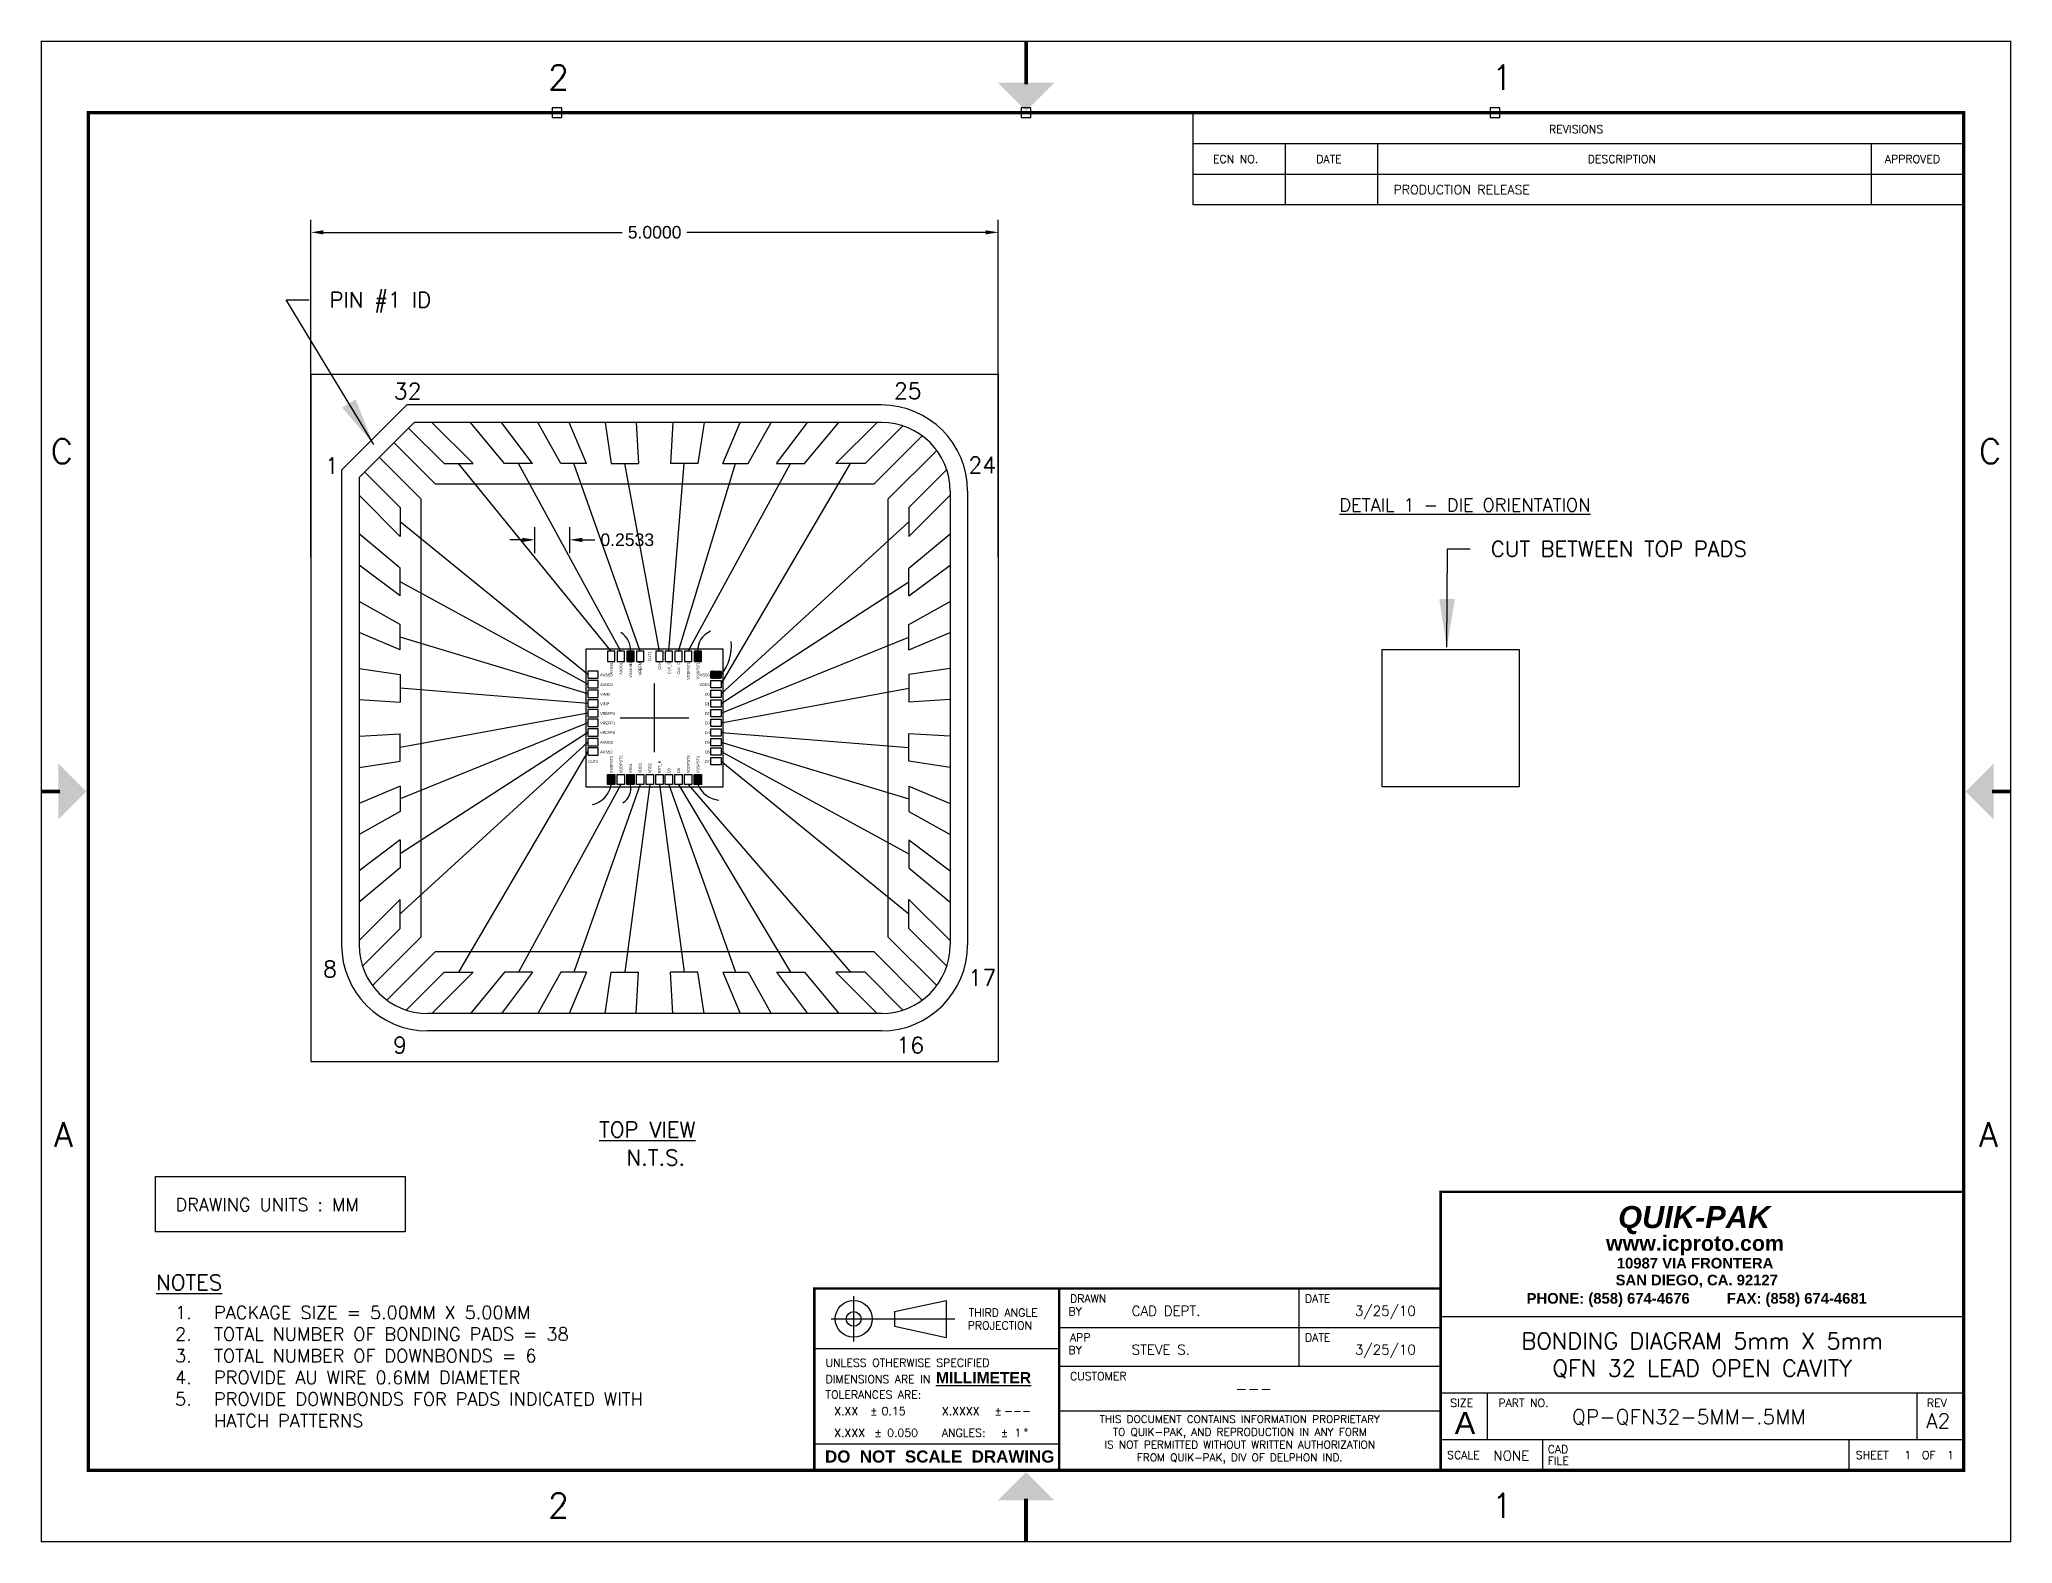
# Model space of a CAD drawing. Header units: millimetres. Extents: x 24.1 to 107.6, y -42.8 to 18.4.
# Drawn here: x 43.69 to 58.04, y -42.75 to -31.81 of the extents above; entities that cross this region are included whole.
import ezdxf
from ezdxf.enums import TextEntityAlignment as Align

# ---------------------------------------------------------------- set-up
doc = ezdxf.new("R2010")
doc.units = ezdxf.units.MM
doc.header["$LTSCALE"] = 25
doc.header["$PDMODE"] = 64
doc.header["$PDSIZE"] = 0.07
for name, color, linetype in [('BOND', 7, 'Continuous'), ('CHIP', 6, 'Continuous'), ('DIM', 142, 'Continuous'), ('FRAME2', 30, 'Continuous'), ('MOLD', 6, 'Continuous'), ('PAD', 7, 'Continuous'), ('TBLOCK', 100, 'Continuous'), ('TXT', 4, 'Continuous')]:
    doc.layers.add(name, color=color, linetype=linetype)
doc.styles.add('Roman', font='romans')
doc.styles.get("Standard").update_dxf_attribs({"font": 'arial.ttf'})
doc.dimstyles.new('Copy of Standard-1-3PL', dxfattribs={"dimtxt": 0.25, "dimasz": 0.35, "dimexe": 0.15, "dimexo": 0.15, "dimgap": 0.15, "dimtad": 0, "dimtih": 1, "dimtoh": 1, "dimdec": 3, "dimzin": 1, "dimdsep": 46, "dimtxsty": 'Roman', "dimcen": 0.35, "dimadec": 0, "dimazin": 0, "dimtfac": 1, "dimtdec": 3, "dimtofl": 0, "dimtmove": 0, "dimatfit": 3, "dimfxl": 1, "dimtolj": 1, "dimtzin": 0, "dimarcsym": 0})
doc.dimstyles.get("Standard").update_dxf_attribs({"dimtxt": 4.572, "dimasz": 4.572, "dimexe": 4.572, "dimexo": 1.5875, "dimgap": 2.286, "dimtad": 0, "dimtih": 1, "dimtoh": 1, "dimdec": 4, "dimzin": 0, "dimdsep": 46, "dimtxsty": 'Standard', "dimcen": 2.286, "dimadec": 0, "dimazin": 0, "dimtfac": 1, "dimtdec": 4, "dimtofl": 0, "dimtmove": 0, "dimatfit": 3, "dimfxl": 25.4, "dimtolj": 1, "dimtzin": 0, "dimarcsym": 0})
picture_1 = doc.add_image_def('image1.png', size_in_pixel=(723, 724))

# ---------------------------------------------------------------- blocks, each defined once
blk = doc.blocks.new('Asizesheet1')
for p, q in [((22.345, 26.53), (22.345, 27.723)), ((24.136, 26.53), (24.136, 27.127)), ((35.501, 26.53), (35.501, 27.127)), ((22.345, 26.53), (37.292, 26.53)), ((22.345, 26.53), (37.292, 26.53)), ((22.345, 26.53), (37.292, 26.53)), ((15.758, 3.883), (15.758, 4.76)), ((15.758, 3.883), (15.758, 4.76)), ((16.548, 4.465), (17.554, 4.68)), ((16.548, 4.465), (17.554, 4.68)), ((17.554, 4.68), (17.554, 3.963)), ((17.554, 4.68), (17.554, 3.963)), ((24.4, 3.405), (24.4, 4.909)), ((15.32, 4.322), (17.721, 4.322)), ((15.32, 4.322), (17.721, 4.322)), ((16.548, 4.465), (16.548, 4.178)), ((16.548, 4.465), (16.548, 4.178)), ((27.145, 4.367), (37.292, 4.367)), ((16.548, 4.178), (17.554, 3.963)), ((16.548, 4.178), (17.554, 3.963)), ((19.744, 4.157), (27.145, 4.157)), ((14.995, 3.746), (19.744, 3.746)), ((19.744, 3.405), (27.145, 3.405)), ((27.145, 2.887), (37.292, 2.887)), ((28.052, 1.979), (28.052, 2.887)), ((36.385, 1.979), (36.385, 2.887)), ((19.744, 2.539), (27.145, 2.539)), ((27.145, 1.979), (37.292, 1.979)), ((29.124, 1.383), (29.124, 1.979)), ((35.071, 1.383), (35.071, 1.979)), ((14.995, 1.896), (19.744, 1.896))]:
    blk.add_line(p, q)
at = {"const_width": 0.047}
for points in [[(27.145, 1.383), (27.145, 6.788), (37.292, 6.788)], [(14.995, 1.383), (14.995, 4.909), (27.145, 4.909)], [(19.744, 1.383), (19.744, 4.909)]]:
    blk.add_lwpolyline(points, dxfattribs=at)
for radius in [0.358, 0.358, 0.143, 0.143]:
    blk.add_circle((15.758, 4.322), radius)
for p in [(10.005, 27.723), (19.101, 27.723), (28.196, 27.723)]:
    blk.add_point(p)
at = {"layer": 'TBLOCK'}
for p, q in [((22.345, 26.53), (22.345, 27.723)), ((22.345, 27.127), (37.292, 27.127)), ((22.345, 27.127), (37.292, 27.127)), ((24.136, 26.53), (24.136, 27.127)), ((25.927, 26.53), (25.927, 27.127)), ((25.927, 26.53), (25.927, 27.127)), ((35.501, 26.53), (35.501, 27.127)), ((22.345, 26.53), (37.292, 26.53)), ((22.345, 25.933), (22.345, 26.53)), ((24.136, 25.933), (24.136, 26.53)), ((25.927, 25.933), (25.927, 26.53)), ((35.501, 25.933), (35.501, 26.53)), ((37.292, 25.933), (22.345, 25.933)), ((24.4, 3.405), (24.4, 4.909)), ((27.145, 4.367), (37.292, 4.367)), ((19.744, 4.157), (27.145, 4.157)), ((14.995, 3.746), (19.744, 3.746)), ((19.744, 3.405), (27.145, 3.405)), ((27.145, 2.887), (37.292, 2.887)), ((28.052, 1.979), (28.052, 2.887)), ((36.385, 1.979), (36.385, 2.887)), ((19.744, 2.539), (27.145, 2.539)), ((27.145, 1.979), (37.292, 1.979)), ((29.124, 1.383), (29.124, 1.979)), ((35.071, 1.383), (35.071, 1.979)), ((14.995, 1.896), (19.744, 1.896))]:
    blk.add_line(p, q, dxfattribs=at)
for points, const_width in [([(38.202, 29.106), (0, 29.106), (0, 0), (38.202, 0)], 0.0284), ([(37.292, 27.723), (0.91, 27.723), (0.91, 1.383), (37.292, 1.383)], 0.0659)]:
    blk.add_lwpolyline(points, close=True, dxfattribs=dict(at, const_width=const_width))
for points, const_width in [([(19.103, 29.106), (19.103, 28.271)], 0.0728), ([(0, 14.553), (0.364, 14.553)], 0.0728), ([(38.202, 14.553), (37.838, 14.553)], 0.0728), ([(27.145, 1.383), (27.145, 6.788), (37.292, 6.788)], 0.047), ([(14.995, 1.383), (14.995, 4.909), (27.145, 4.909)], 0.047), ([(19.744, 1.383), (19.744, 4.909)], 0.047), ([(19.101, 0), (19.101, 0.837)], 0.0728)]:
    blk.add_lwpolyline(points, dxfattribs=dict(at, const_width=const_width))
for points in [[(18.557, 28.302), (19.649, 28.302), (19.103, 27.756)], [(0.329, 14.007), (0.329, 15.099), (0.874, 14.553)], [(37.875, 14.007), (37.875, 15.099), (37.329, 14.553)], [(18.555, 0.8), (19.647, 0.8), (19.101, 1.346)]]:
    blk.add_solid(points, dxfattribs=at)
at = {"style": 'Roman'}
for s, p in [('REVISIONS', (29.247, 27.324)), ('REVISIONS', (29.247, 27.324)), ('ECN NO.', (22.728, 26.745)), ('ECN NO.', (22.728, 26.745)), ('DATE', (24.731, 26.745)), ('DATE', (24.731, 26.745)), ('DESCRIPTION', (29.998, 26.745)), ('DESCRIPTION', (29.998, 26.745)), ('APPROVED', (35.761, 26.745)), ('APPROVED', (35.761, 26.745)), ('DRAWN', (19.954, 4.637)), ('DRAWN', (19.954, 4.637)), ('DATE', (24.512, 4.637)), ('DATE', (24.512, 4.637)), ('PROJECTION', (17.969, 4.118)), ('PROJECTION', (17.969, 4.118)), ('THIRD ANGLE', (17.991, 4.365)), ('THIRD ANGLE', (17.991, 4.365)), ('BY', (19.925, 4.389)), ('APP', (19.954, 3.885)), ('DATE', (24.512, 3.885)), ('DATE', (24.512, 3.885)), ('BY', (19.925, 3.637)), ('BY', (19.925, 3.637)), ('CUSTOMER', (19.954, 3.133)), ('SIZE', (27.33, 2.614)), ('PART NO.', (28.265, 2.614)), ('REV', (36.577, 2.614)), ('SCALE', (27.27, 1.603)), ('CAD', (29.22, 1.715)), ('FILE', (29.22, 1.491)), ('SHEET', (35.197, 1.603)), ('SHEET', (35.197, 1.603)), ('OF', (36.48, 1.603))]:
    blk.add_text(s, height=0.1552, dxfattribs=at).set_placement(p)
at = {"char_height": 0.47753}
for s, insert, attachment_point in [('{\\Fromans.shx;2}', (9.827, 28.406), 4), ('{\\Fromans.shx;A}', (0.613, 7.898), 6), ('{\\Fromans.shx;A}', (37.588, 7.898), 4), ('{\\Fromans.shx;2}', (9.827, 0.7), 4)]:
    blk.add_mtext(s, dxfattribs=dict(at, insert=insert, attachment_point=attachment_point))
at = {"style": 'Roman'}
for s, insert, char_height, attachment_point in [('1', (28.134, 28.406), 0.478, 4), ('C', (0.613, 21.153), 0.478, 6), ('C', (37.588, 21.153), 0.478, 4), ('{\\fArial|b1|i1|c0|p34;QUIK-PAK}', (32.062, 6.237), 0.42689, 5), ('{\\fArial|b1|i0|c0|p34;www.icproto.com}', (32.078, 5.746), 0.29645, 5), ('{\\fArial|b1|i0|c0|p34;10987 VIA FRONTERA}', (32.08, 5.401), 0.20587, 5), ('{\\fArial|b1|i0|c0|p34;SAN DIEGO, CA. 92127}', (32.112, 5.052), 0.20587, 5), ('{\\fArial|b1|i0|c0|p34;PHONE: (858) 674-4676         FAX: (858) 674-4681}', (32.112, 4.689), 0.20587, 5), ('UNLESS OTHERWISE SPECIFIED\\PDIMENSIONS ARE IN {\\fArial|b1|i0|c0|p34;\\H1.393x;\\LMILLIMETER}\\PTOLERANCES ARE:', (15.212, 3.549), 0.1552, 1), ('X.XX', (15.38, 2.611), 0.1552, 1), ('±', (16.075, 2.611), 0.155, 1), ('X.XXXX', (17.469, 2.611), 0.1552, 1), ('±', (18.486, 2.611), 0.155, 1), ('THIS DOCUMENT CONTAINS INFORMATION PROPRIETARY\\PTO QUIK-PAK, AND REPRODUCTION IN ANY FORM\\PIS NOT PERMITTED WITHOUT WRITTEN AUTHORIZATION\\PFROM QUIK-PAK, DIV OF DELPHON IND.', (23.248, 1.982), 0.14869, 5), ('{\\fArial|b0|i0|c0|p34;A}', (27.617, 2.301), 0.42976, 5), ('X.XXX', (15.38, 2.189), 0.1552, 1), ('±', (16.158, 2.189), 0.155, 1), ('ANGLES:', (17.469, 2.189), 0.1552, 1), ('±', (18.61, 2.189), 0.155, 1), ('°', (19.06, 2.189), 0.155, 1), ('{\\fArial|b1|i0|c0|p34;DO  NOT  SCALE  DRAWING}', (17.427, 1.65), 0.235, 5), ('1', (28.134, 0.7), 0.478, 4)]:
    blk.add_mtext(s, dxfattribs=dict(at, insert=insert, char_height=char_height, attachment_point=attachment_point))
for tag, height, p in [('ECN_NO', 0.179, (23.216, 26.229)), ('APP_DATE', 0.179, (25.022, 26.229)), ('APP_BY', 0.179, (36.349, 26.229)), ('DRAWN_DATE', 0.191, (26.072, 4.477)), ('TITLE_1', 0.32, (32.218, 3.895)), ('APP_DATE', 0.191, (26.072, 3.725)), ('TITLE_1_LINE_ONLY', 0.329, (32.218, 3.63)), ('TITLE_2', 0.32, (32.218, 3.365)), ('CUSTOMER', 0.215, (23.516, 2.968)), ('REV', 0.287, (36.796, 2.342)), ('TOL_ANGLE', 0.155, (18.945, 2.112)), ('SHEET_NO', 0.155, (36.204, 1.679)), ('SHEET_TOTAL', 0.155, (37.035, 1.679))]:
    blk.add_attdef(tag, text='', height=height, dxfattribs=at).set_placement(p, align=Align.MIDDLE_CENTER)
for tag, height, p in [('ECN_DES', 0.179, (26.228, 26.229)), ('DRAWN_BY', 0.191, (21.151, 4.477)), ('APP_BY', 0.191, (21.151, 3.725)), ('PART_NO', 0.287, (29.691, 2.422)), ('SCALE', 0.191, (28.168, 1.669)), ('CAD_FILE', 0.191, (29.94, 1.679))]:
    blk.add_attdef(tag, text='', height=height, dxfattribs=at).set_placement(p, align=Align.MIDDLE_LEFT)
for tag, p in [('TOL_2PL', (16.3, 2.611)), ('TOL_4PL', (18.677, 2.611)), ('TOL_3PL', (16.408, 2.189))]:
    blk.add_attdef(tag, text='', height=0.155, dxfattribs=at).set_placement(p, align=Align.TOP_LEFT)
blk = doc.blocks.new('*D13')
at = {"layer": 'BOND', "color": 0, "lineweight": -2, "transparency": 16777216}
for p, q in [((45.665, -35.573), (45.665, -33.121)), ((50.665, -35.573), (50.665, -33.121)), ((45.756, -33.213), (47.929, -33.213)), ((50.573, -33.213), (48.4, -33.213))]:
    blk.add_line(p, q, dxfattribs=at)
at = {"layer": 'BOND', "color": 0, "transparency": 16777216}
for points in [[(45.756, -33.198), (45.756, -33.228), (45.665, -33.213)], [(50.573, -33.198), (50.573, -33.228), (50.665, -33.213)]]:
    blk.add_solid(points, dxfattribs=at)
at = {"layer": 'Defpoints', "color": 0, "transparency": 16777216}
for p in [(50.665, -33.213), (45.665, -35.604), (50.665, -35.604)]:
    blk.add_point(p, dxfattribs=at)
at = {"layer": 'BOND', "color": 0, "transparency": 16777216, "insert": (48.165, -33.213), "char_height": 0.0914, "attachment_point": 5}
blk.add_mtext('\\A1;5.0000', dxfattribs=at)
blk = doc.blocks.new('*D16')
at = {"layer": 'BOND', "color": 0, "lineweight": -2, "transparency": 16777216}
for p, q in [((47.203, -35.45), (47.111, -35.45)), ((47.294, -35.547), (47.294, -35.359)), ((47.547, -35.547), (47.547, -35.359)), ((47.639, -35.45), (47.73, -35.45))]:
    blk.add_line(p, q, dxfattribs=at)
at = {"layer": 'BOND', "color": 0, "transparency": 16777216}
for points in [[(47.203, -35.435), (47.203, -35.466), (47.294, -35.45)], [(47.639, -35.435), (47.639, -35.466), (47.547, -35.45)]]:
    blk.add_solid(points, dxfattribs=at)
at = {"layer": 'Defpoints', "color": 0, "transparency": 16777216}
for p in [(47.547, -35.45), (47.294, -35.578), (47.547, -35.578)]:
    blk.add_point(p, dxfattribs=at)
at = {"layer": 'BOND', "color": 0, "transparency": 16777216, "insert": (47.966, -35.45), "char_height": 0.0914, "attachment_point": 5}
blk.add_mtext('\\A1;0.2533', dxfattribs=at)

msp = doc.modelspace()

# ---------------------------------------------------------------- hatches: boundary and pattern name
at = {"layer": 'BOND'}
h = msp.add_hatch(dxfattribs=at)
h.set_pattern_fill('HONEY', color=256, scale=0.001)
h.set_pattern_definition([(0, (32.3684078, -38.656917), (0.0047625, 0.00274963064), [0.003175, -0.00635]), (120, (32.3684078, -38.656917), (-0.0047625, 0.00274963066), [0.003175, -0.00635]), (60, (32.3684078, -38.656917), (1e-11, 0.0054992613), [-0.00635, 0.003175])])
h.paths.add_polyline_path([(48.01601, -36.26101), (47.96281, -36.26101), (47.96281, -36.3354), (48.01601, -36.3354)])
h = msp.add_hatch(dxfattribs=at)
h.set_pattern_fill('HONEY', color=256, scale=0.001)
h.set_pattern_definition([(0, (32.8584078, -38.656917), (0.0047625, 0.00274963064), [0.003175, -0.00635]), (120, (32.8584078, -38.656917), (-0.0047625, 0.00274963066), [0.003175, -0.00635]), (60, (32.8584078, -38.656917), (1e-11, 0.0054992613), [-0.00635, 0.003175])])
h.paths.add_polyline_path([(48.50601, -36.26101), (48.45281, -36.26101), (48.45281, -36.3354), (48.50601, -36.3354)])
h = msp.add_hatch(dxfattribs=at)
h.set_pattern_fill('HONEY', color=256, scale=0.001)
h.set_pattern_definition([(0, (33.1234338, -38.656917), (0.0047625, 0.00274963064), [0.003175, -0.00635]), (120, (33.1234338, -38.656917), (-0.0047625, 0.00274963066), [0.003175, -0.00635]), (60, (33.1234338, -38.656917), (1e-11, 0.0054992613), [-0.00635, 0.003175])])
h.paths.add_polyline_path([(48.64931, -36.40431), (48.57492, -36.40431), (48.57492, -36.45751), (48.64931, -36.45751)])
h = msp.add_hatch(dxfattribs=at)
h.set_pattern_fill('HONEY', color=256, scale=0.001)
h.set_pattern_definition([(0, (32.2284078, -39.551943), (0.0047625, 0.00274963064), [0.003175, -0.00635]), (120, (32.2284078, -39.551943), (-0.0047625, 0.00274963066), [0.003175, -0.00635]), (60, (32.2284078, -39.551943), (1e-11, 0.0054992613), [-0.00635, 0.003175])])
h.paths.add_polyline_path([(47.87601, -37.15604), (47.82281, -37.15604), (47.82281, -37.23043), (47.87601, -37.23043)])
h = msp.add_hatch(dxfattribs=at)
h.set_pattern_fill('HONEY', color=256, scale=0.001)
h.set_pattern_definition([(0, (32.3684078, -39.551943), (0.0047625, 0.00274963064), [0.003175, -0.00635]), (120, (32.3684078, -39.551943), (-0.0047625, 0.00274963066), [0.003175, -0.00635]), (60, (32.3684078, -39.551943), (1e-11, 0.0054992613), [-0.00635, 0.003175])])
h.paths.add_polyline_path([(48.01601, -37.15604), (47.96281, -37.15604), (47.96281, -37.23043), (48.01601, -37.23043)])
h = msp.add_hatch(dxfattribs=at)
h.set_pattern_fill('HONEY', color=256, scale=0.001)
h.set_pattern_definition([(0, (32.8584078, -39.551943), (0.0047625, 0.00274963064), [0.003175, -0.00635]), (120, (32.8584078, -39.551943), (-0.0047625, 0.00274963066), [0.003175, -0.00635]), (60, (32.8584078, -39.551943), (1e-11, 0.0054992613), [-0.00635, 0.003175])])
h.paths.add_polyline_path([(48.50601, -37.15604), (48.45281, -37.15604), (48.45281, -37.23043), (48.50601, -37.23043)])

# ---------------------------------------------------------------- linework, layer by layer
for p, q in [((47.84941, -36.26101), (46.73887, -34.89572)), ((47.91941, -36.26101), (47.17553, -34.89572)), ((48.05941, -36.26101), (47.57647, -34.89572)), ((48.19941, -36.26101), (47.94914, -34.89572)), ((48.26941, -36.26101), (48.38007, -34.89572)), ((48.33941, -36.26101), (48.75273, -34.89572)), ((48.40941, -36.26101), (49.15368, -34.89572)), ((48.64931, -36.50091), (49.59034, -34.89572)), ((47.67989, -36.43091), (46.3146, -35.31998)), ((48.64931, -36.57091), (50.0146, -35.31998)), ((47.67989, -36.50091), (46.3146, -35.75664)), ((48.64931, -36.64091), (50.0146, -35.75664)), ((47.67989, -36.57091), (46.3146, -36.15759)), ((48.64931, -36.71091), (50.0146, -36.15759)), ((47.67989, -36.64091), (46.3146, -36.53025)), ((48.64931, -36.78091), (50.0146, -36.53025)), ((47.67989, -36.71091), (46.3146, -36.96118)), ((47.67989, -36.78091), (46.3146, -37.33385)), ((47.67989, -36.85091), (46.3146, -37.73479)), ((48.64931, -36.85091), (50.0146, -36.96118)), ((47.67989, -36.92091), (46.3146, -38.17145)), ((47.67989, -36.99091), (46.73887, -38.59572)), ((48.64931, -36.92091), (50.0146, -37.33385)), ((48.64931, -36.99091), (50.0146, -37.73479)), ((48.64931, -37.06091), (50.0146, -38.17145)), ((47.91941, -37.23043), (47.17553, -38.59572)), ((48.05941, -37.23043), (47.57647, -38.59572)), ((48.12941, -37.23043), (47.94914, -38.59572)), ((48.19941, -37.23043), (48.38007, -38.59572)), ((48.26941, -37.23043), (48.75273, -38.59572)), ((48.33941, -37.23043), (49.15368, -38.59572)), ((48.40941, -37.23043), (49.59034, -38.59572))]:
    msp.add_line(p, q, dxfattribs=at)
for centre, radius, start, end in [((47.8406, -36.25132), 0.14912, 356.273055, 58.597657), ((48.62269, -36.24991), 0.14371, 110.576705, 184.431039), ((48.40951, -36.22889), 0.31355, 319.887636, 7.119749), ((47.67115, -37.19987), 0.18086, 283.415338, 350.271402), ((47.86215, -37.25642), 0.12989, 303.969184, 11.54248), ((48.64985, -37.15919), 0.18473, 202.683891, 264.485975)]:
    msp.add_arc(centre, radius, start, end, dxfattribs=at)
at = {"layer": 'CHIP'}
msp.add_lwpolyline([(47.6646, -37.24572), (48.6646, -37.24572), (48.6646, -36.24572), (47.6646, -36.24572)], close=True, dxfattribs=at)
at = {"layer": 'DIM'}
for p, q in [((48.1646, -36.99572), (48.1646, -36.49572)), ((48.1646, -36.99572), (48.1646, -36.49572)), ((48.1646, -36.99572), (48.1646, -36.49572)), ((48.1646, -36.99572), (48.1646, -36.49572)), ((48.1646, -36.99572), (48.1646, -36.49572)), ((48.1646, -36.99572), (48.1646, -36.49572)), ((48.1646, -36.99572), (48.1646, -36.49572)), ((48.1646, -36.99572), (48.1646, -36.49572)), ((48.1646, -36.99572), (48.1646, -36.49572)), ((48.1646, -36.99572), (48.1646, -36.49572)), ((48.1646, -36.87072), (48.1646, -36.62072)), ((48.1646, -36.87072), (48.1646, -36.62072)), ((48.1646, -36.87072), (48.1646, -36.62072)), ((48.1646, -36.87072), (48.1646, -36.62072)), ((48.1646, -36.87072), (48.1646, -36.62072)), ((48.1646, -36.87072), (48.1646, -36.62072)), ((48.1646, -36.87072), (48.1646, -36.62072)), ((48.1646, -36.87072), (48.1646, -36.62072)), ((48.1646, -36.87072), (48.1646, -36.62072)), ((48.1646, -36.87072), (48.1646, -36.62072)), ((48.1646, -36.87072), (48.1646, -36.62072)), ((48.1646, -36.87072), (48.1646, -36.62072)), ((48.1646, -36.87072), (48.1646, -36.62072)), ((48.1646, -36.87072), (48.1646, -36.62072)), ((47.9146, -36.74572), (48.4146, -36.74572)), ((47.9146, -36.74572), (48.4146, -36.74572)), ((47.9146, -36.74572), (48.4146, -36.74572)), ((47.9146, -36.74572), (48.4146, -36.74572)), ((47.9146, -36.74572), (48.4146, -36.74572)), ((47.9146, -36.74572), (48.4146, -36.74572)), ((47.9146, -36.74572), (48.4146, -36.74572)), ((47.9146, -36.74572), (48.4146, -36.74572)), ((47.9146, -36.74572), (48.4146, -36.74572)), ((47.9146, -36.74572), (48.4146, -36.74572))]:
    msp.add_line(p, q, dxfattribs=at)
msp.add_lwpolyline([(44.53501, -40.08072), (46.35087, -40.08072), (46.35087, -40.48356), (44.53501, -40.48356)], close=True, dxfattribs=at)
at = {"layer": 'FRAME2'}
for p, q in [((46.6328, -34.89572), (46.3737, -34.63662)), ((46.84493, -34.89572), (46.54493, -34.59572)), ((47.07393, -34.89572), (46.82454, -34.59572)), ((47.27712, -34.89572), (47.0521, -34.59572)), ((47.48381, -34.89572), (47.31635, -34.59572)), ((47.66914, -34.89572), (47.54229, -34.59572)), ((47.80414, -34.59572), (47.84949, -34.89572)), ((48.03135, -34.59572), (48.04879, -34.89572)), ((48.29786, -34.59572), (48.28042, -34.89572)), ((48.52507, -34.59572), (48.47972, -34.89572)), ((48.66007, -34.89572), (48.78692, -34.59572)), ((48.84539, -34.89572), (49.01286, -34.59572)), ((49.05208, -34.89572), (49.2771, -34.59572)), ((49.25527, -34.89572), (49.50466, -34.59572)), ((49.48427, -34.89572), (49.78427, -34.59572)), ((49.69641, -34.89572), (49.97124, -34.62089)), ((49.75854, -35.04572), (50.11112, -34.69313)), ((46.4646, -35.15178), (46.16157, -34.84875)), ((46.57067, -35.04572), (46.26764, -34.74269)), ((49.8646, -35.15178), (50.21719, -34.7992)), ((46.3146, -35.21392), (46.0555, -34.95482)), ((46.6328, -34.89572), (46.84493, -34.89572)), ((47.27712, -34.89572), (47.07393, -34.89572)), ((47.66914, -34.89572), (47.48381, -34.89572)), ((47.84949, -34.89572), (48.04879, -34.89572)), ((48.47972, -34.89572), (48.28042, -34.89572)), ((48.66007, -34.89572), (48.84539, -34.89572)), ((49.05208, -34.89572), (49.25527, -34.89572)), ((49.69641, -34.89572), (49.48427, -34.89572)), ((50.0146, -35.21392), (50.28944, -34.93908)), ((46.3146, -35.42605), (46.0146, -35.12605)), ((46.4646, -35.15178), (46.4646, -38.33965)), ((49.75854, -35.04572), (46.57067, -35.04572)), ((49.8646, -38.33965), (49.8646, -35.15178)), ((50.0146, -35.42605), (50.3146, -35.12605)), ((46.3146, -35.21392), (46.3146, -35.42605)), ((50.0146, -35.21392), (50.0146, -35.42605)), ((46.3146, -35.65505), (46.0146, -35.40566)), ((50.0146, -35.65505), (50.3146, -35.40566)), ((46.3146, -35.85824), (46.0146, -35.63322)), ((46.3146, -35.85824), (46.3146, -35.65505)), ((50.0146, -35.85824), (50.3146, -35.63322)), ((50.0146, -35.85824), (50.0146, -35.65505)), ((46.3146, -36.06493), (46.0146, -35.89746)), ((50.0146, -36.06493), (50.3146, -35.89746)), ((46.3146, -36.25025), (46.0146, -36.1234)), ((46.3146, -36.25025), (46.3146, -36.06493)), ((50.0146, -36.25025), (50.0146, -36.06493)), ((50.0146, -36.25025), (50.3146, -36.1234)), ((46.0146, -36.38525), (46.3146, -36.4306)), ((46.3146, -36.4306), (46.3146, -36.6299)), ((50.3146, -36.38525), (50.0146, -36.4306)), ((50.0146, -36.4306), (50.0146, -36.6299)), ((46.0146, -36.61246), (46.3146, -36.6299)), ((50.3146, -36.61246), (50.0146, -36.6299)), ((46.0146, -36.87897), (46.3146, -36.86153)), ((46.3146, -37.06083), (46.3146, -36.86153)), ((50.0146, -37.06083), (50.0146, -36.86153)), ((50.3146, -36.87897), (50.0146, -36.86153)), ((46.0146, -37.10618), (46.3146, -37.06083)), ((50.3146, -37.10618), (50.0146, -37.06083)), ((46.3146, -37.24118), (46.0146, -37.36803)), ((46.3146, -37.24118), (46.3146, -37.42651)), ((50.0146, -37.24118), (50.3146, -37.36803)), ((50.0146, -37.24118), (50.0146, -37.42651)), ((46.3146, -37.42651), (46.0146, -37.59397)), ((50.0146, -37.42651), (50.3146, -37.59397)), ((46.3146, -37.6332), (46.0146, -37.85822)), ((46.3146, -37.6332), (46.3146, -37.83639)), ((50.0146, -37.6332), (50.3146, -37.85822)), ((50.0146, -37.6332), (50.0146, -37.83639)), ((46.3146, -37.83639), (46.0146, -38.08578)), ((50.0146, -37.83639), (50.3146, -38.08578)), ((46.3146, -38.06539), (46.0146, -38.36539)), ((46.3146, -38.27752), (46.3146, -38.06539)), ((50.0146, -38.27752), (50.0146, -38.06539)), ((50.0146, -38.06539), (50.3146, -38.36539)), ((46.3146, -38.27752), (46.03977, -38.55235)), ((50.0146, -38.27752), (50.28944, -38.55235)), ((46.4646, -38.33965), (46.11202, -38.69224)), ((46.57067, -38.44572), (46.21808, -38.7983)), ((46.57067, -38.44572), (49.75854, -38.44572)), ((49.75854, -38.44572), (50.11112, -38.7983)), ((49.8646, -38.33965), (50.21719, -38.69224)), ((46.6328, -38.59572), (46.35797, -38.87055)), ((46.84493, -38.59572), (46.54493, -38.89572)), ((46.6328, -38.59572), (46.84493, -38.59572)), ((47.07393, -38.59572), (46.82454, -38.89572)), ((47.27712, -38.59572), (47.0521, -38.89572)), ((47.27712, -38.59572), (47.07393, -38.59572)), ((47.48381, -38.59572), (47.31635, -38.89572)), ((47.66914, -38.59572), (47.48381, -38.59572)), ((47.66914, -38.59572), (47.54229, -38.89572)), ((47.80414, -38.89572), (47.84949, -38.59572)), ((47.84949, -38.59572), (48.04879, -38.59572)), ((48.03135, -38.89572), (48.04879, -38.59572)), ((48.47972, -38.59572), (48.28042, -38.59572)), ((48.29786, -38.89572), (48.28042, -38.59572)), ((48.52507, -38.89572), (48.47972, -38.59572)), ((48.66007, -38.59572), (48.78692, -38.89572)), ((48.66007, -38.59572), (48.84539, -38.59572)), ((48.84539, -38.59572), (49.01286, -38.89572)), ((49.05208, -38.59572), (49.2771, -38.89572)), ((49.05208, -38.59572), (49.25527, -38.59572)), ((49.25527, -38.59572), (49.50466, -38.89572)), ((49.69641, -38.59572), (49.48427, -38.59572)), ((49.48427, -38.59572), (49.78427, -38.89572)), ((49.69641, -38.59572), (49.97124, -38.87055))]:
    msp.add_line(p, q, dxfattribs=at)
at = {"layer": 'MOLD'}
for p, q in [((45.6646, -34.24572), (45.6646, -39.24572)), ((45.6646, -34.24572), (50.6646, -34.24572)), ((50.6646, -34.24572), (50.6646, -39.24572)), ((45.8877, -34.94315), (46.36204, -34.46882)), ((49.8146, -34.46882), (46.36204, -34.46882)), ((46.0146, -34.99572), (46.4146, -34.59572)), ((49.8146, -34.59572), (46.4146, -34.59572)), ((45.8877, -34.94315), (45.8877, -38.39572)), ((46.0146, -34.99572), (46.0146, -38.39572)), ((50.3146, -35.09572), (50.3146, -38.39572)), ((50.4415, -35.09572), (50.4415, -38.39572)), ((49.8146, -38.89572), (46.5146, -38.89572)), ((49.8146, -39.02262), (46.5146, -39.02262)), ((45.6646, -39.24572), (50.6646, -39.24572))]:
    msp.add_line(p, q, dxfattribs=at)
for centre, radius, start, end in [((49.8146, -35.09572), 0.6269, 0, 90), ((49.8146, -35.09572), 0.5, 0, 90), ((46.5146, -38.39572), 0.6269, 180, 270), ((46.5146, -38.39572), 0.5, 180, 270), ((49.8146, -38.39572), 0.5, 270, 0), ((49.8146, -38.39572), 0.6269, 270, 0)]:
    msp.add_arc(centre, radius, start, end, dxfattribs=at)
at = {"layer": 'PAD'}
for points in [[(47.82281, -36.3354), (47.87601, -36.3354), (47.87601, -36.26101), (47.82281, -36.26101)], [(47.89281, -36.3354), (47.94601, -36.3354), (47.94601, -36.26101), (47.89281, -36.26101)], [(47.96281, -36.3354), (48.01601, -36.3354), (48.01601, -36.26101), (47.96281, -36.26101)], [(48.03281, -36.3354), (48.08601, -36.3354), (48.08601, -36.26101), (48.03281, -36.26101)], [(48.17281, -36.3354), (48.22601, -36.3354), (48.22601, -36.26101), (48.17281, -36.26101)], [(48.24281, -36.3354), (48.29601, -36.3354), (48.29601, -36.26101), (48.24281, -36.26101)], [(48.31281, -36.3354), (48.36601, -36.3354), (48.36601, -36.26101), (48.31281, -36.26101)], [(48.38281, -36.3354), (48.43601, -36.3354), (48.43601, -36.26101), (48.38281, -36.26101)], [(48.45281, -36.3354), (48.50601, -36.3354), (48.50601, -36.26101), (48.45281, -36.26101)], [(47.75429, -36.45751), (47.75429, -36.40431), (47.67989, -36.40431), (47.67989, -36.45751)], [(48.57492, -36.45751), (48.57492, -36.40431), (48.64931, -36.40431), (48.64931, -36.45751)], [(47.75429, -36.52751), (47.75429, -36.47431), (47.67989, -36.47431), (47.67989, -36.52751)], [(47.75429, -36.59751), (47.75429, -36.54431), (47.67989, -36.54431), (47.67989, -36.59751)], [(48.57492, -36.52751), (48.57492, -36.47431), (48.64931, -36.47431), (48.64931, -36.52751)], [(48.57492, -36.59751), (48.57492, -36.54431), (48.64931, -36.54431), (48.64931, -36.59751)], [(47.75429, -36.66751), (47.75429, -36.61431), (47.67989, -36.61431), (47.67989, -36.66751)], [(47.75429, -36.73751), (47.75429, -36.68431), (47.67989, -36.68431), (47.67989, -36.73751)], [(48.57492, -36.66751), (48.57492, -36.61431), (48.64931, -36.61431), (48.64931, -36.66751)], [(48.57492, -36.73751), (48.57492, -36.68431), (48.64931, -36.68431), (48.64931, -36.73751)], [(47.75429, -36.80751), (47.75429, -36.75431), (47.67989, -36.75431), (47.67989, -36.80751)], [(47.75429, -36.87751), (47.75429, -36.82431), (47.67989, -36.82431), (47.67989, -36.87751)], [(48.57492, -36.80751), (48.57492, -36.75431), (48.64931, -36.75431), (48.64931, -36.80751)], [(48.57492, -36.87751), (48.57492, -36.82431), (48.64931, -36.82431), (48.64931, -36.87751)], [(47.75429, -36.94751), (47.75429, -36.89431), (47.67989, -36.89431), (47.67989, -36.94751)], [(47.75429, -37.01751), (47.75429, -36.96431), (47.67989, -36.96431), (47.67989, -37.01751)], [(48.57492, -36.94751), (48.57492, -36.89431), (48.64931, -36.89431), (48.64931, -36.94751)], [(48.57492, -37.01751), (48.57492, -36.96431), (48.64931, -36.96431), (48.64931, -37.01751)], [(47.82281, -37.15604), (47.87601, -37.15604), (47.87601, -37.23043), (47.82281, -37.23043)], [(47.89281, -37.15604), (47.94601, -37.15604), (47.94601, -37.23043), (47.89281, -37.23043)], [(47.96281, -37.15604), (48.01601, -37.15604), (48.01601, -37.23043), (47.96281, -37.23043)], [(48.03281, -37.15604), (48.08601, -37.15604), (48.08601, -37.23043), (48.03281, -37.23043)], [(48.10281, -37.15604), (48.15601, -37.15604), (48.15601, -37.23043), (48.10281, -37.23043)], [(48.17281, -37.15604), (48.22601, -37.15604), (48.22601, -37.23043), (48.17281, -37.23043)], [(48.24281, -37.15604), (48.29601, -37.15604), (48.29601, -37.23043), (48.24281, -37.23043)], [(48.31281, -37.15604), (48.36601, -37.15604), (48.36601, -37.23043), (48.31281, -37.23043)], [(48.38281, -37.15604), (48.43601, -37.15604), (48.43601, -37.23043), (48.38281, -37.23043)], [(48.45281, -37.15604), (48.50601, -37.15604), (48.50601, -37.23043), (48.45281, -37.23043)], [(48.57492, -37.08751), (48.57492, -37.03431), (48.64931, -37.03431), (48.64931, -37.08751)]]:
    msp.add_lwpolyline(points, close=True, dxfattribs=at)

# ---------------------------------------------------------------- block references
ref = msp.add_blockref('Asizesheet1', (43.70365, -42.73824), dxfattribs=dict(xscale=0.375, yscale=0.375, zscale=0.375))
ref.add_attrib('TITLE_1', 'BONDING DIAGRAM 5mm X 5mm', dxfattribs={"height": 0.1198524, "style": 'Roman'}).set_placement((55.78553, -41.27772), align=Align.MIDDLE_CENTER)
ref.add_attrib('TITLE_2', 'QFN 32 LEAD OPEN CAVITY', dxfattribs={"height": 0.1198524, "style": 'Roman'}).set_placement((55.78553, -41.47645), align=Align.MIDDLE_CENTER)
ref.add_attrib('PART_NO', 'QP-QFN32-5MM-.5MM', dxfattribs={"height": 0.1074442, "style": 'Roman'}).set_placement((54.83795, -41.83004), align=Align.MIDDLE_LEFT)
ref.add_attrib('REV', 'A2', dxfattribs={"height": 0.107444, "style": 'Roman'}).set_placement((57.50216, -41.85985), align=Align.MIDDLE_CENTER)
ref.add_attrib('SCALE', 'NONE', dxfattribs={"height": 0.071629, "style": 'Roman'}).set_placement((54.26649, -42.11246), align=Align.MIDDLE_LEFT)
ref.add_attrib('SHEET_NO', '1', dxfattribs={"height": 0.0582, "style": 'Roman'}).set_placement((57.28016, -42.10848), align=Align.MIDDLE_CENTER)
ref.add_attrib('SHEET_TOTAL', '1', dxfattribs={"height": 0.0582, "style": 'Roman'}).set_placement((57.59183, -42.10848), align=Align.MIDDLE_CENTER)
ref.add_attrib('DRAWN_BY', 'CAD DEPT.', dxfattribs={"height": 0.071629, "style": 'Roman'}).set_placement((51.63524, -41.0593), align=Align.MIDDLE_LEFT)
ref.add_attrib('DRAWN_DATE', '3/25/10', dxfattribs={"height": 0.071629, "style": 'Roman'}).set_placement((53.48064, -41.0593), align=Align.MIDDLE_CENTER)
ref.add_attrib('APP_BY', 'STEVE S.', dxfattribs={"height": 0.071629, "style": 'Roman'}).set_placement((51.63524, -41.34134), align=Align.MIDDLE_LEFT)
ref.add_attrib('APP_DATE', '3/25/10', dxfattribs={"height": 0.071629, "style": 'Roman'}).set_placement((53.48064, -41.34134), align=Align.MIDDLE_CENTER)
ref.add_attrib('CUSTOMER', '---', dxfattribs={"height": 0.080583, "style": 'Roman'}).set_placement((52.52228, -41.62507), align=Align.MIDDLE_CENTER)
ref.add_attrib('TOL_2PL', '0.15', dxfattribs={"height": 0.058199, "style": 'Roman'}).set_placement((49.81615, -41.75913), align=Align.TOP_LEFT)
ref.add_attrib('TOL_3PL', '0.050', dxfattribs={"height": 0.058199, "style": 'Roman'}).set_placement((49.85657, -41.9173), align=Align.TOP_LEFT)
ref.add_attrib('TOL_4PL', '---', dxfattribs={"height": 0.058199, "style": 'Roman'}).set_placement((50.70739, -41.75913), align=Align.TOP_LEFT)
ref.add_attrib('TOL_ANGLE', '1', dxfattribs={"height": 0.0582, "style": 'Roman'}).set_placement((50.80808, -41.94625), align=Align.MIDDLE_CENTER)
ref.add_attrib('ECN_DES', 'PRODUCTION RELEASE', dxfattribs={"height": 0.0671526, "style": 'Roman'}).set_placement((53.53926, -32.90242), align=Align.MIDDLE_LEFT)

# ---------------------------------------------------------------- texts
at = {"layer": 'DIM', "style": 'Roman'}
for s, insert, char_height, attachment_point in [('PIN #1 ID', (45.80106, -33.64723), 0.1125, 1), ('{\\H0.6561x;32}', (46.26716, -34.36851), 0.1800275, 4), ('{\\H0.6561x;25}', (49.90543, -34.36612), 0.1800275, 4), ('{\\H0.6561x;1}', (45.76683, -34.91058), 0.1800275, 4), ('{\\H0.6561x;24}', (50.44761, -34.90588), 0.1800275, 4), ('CUT BETWEEN TOP PADS', (54.24868, -35.45962), 0.1125, 1), ('{\\H0.6561x;8}', (45.75215, -38.57258), 0.1800275, 4), ('{\\H0.6561x;17}', (50.447, -38.63588), 0.1800275, 4), ('{\\H0.6561x;9}', (46.26223, -39.12588), 0.1800275, 4), ('{\\H0.6561x;16}', (49.92284, -39.12634), 0.1800275, 4), ('{\\H0.6561x;\\LTOP VIEW}', (47.7621, -39.74028), 0.1728264, 4), ('{\\H0.6561x;N.T.S.}', (47.95945, -39.94431), 0.1728264, 4), ('{\\H0.6561x;DRAWING UNITS : MM}', (44.67931, -40.28643), 0.144022, 4), ('{\\H0.6561x;\\LNOTES}', (44.53819, -40.85256), 0.1728264, 4)]:
    msp.add_mtext(s, dxfattribs=dict(at, insert=insert, char_height=char_height, attachment_point=attachment_point))
at = {"layer": 'DIM', "char_height": 0.0944928, "width": 4.1413985, "attachment_point": 1, "style": 'Roman'}
for s, insert in [('{\\LDETAIL 1 - DIE ORIENTATION}', (53.14619, -35.14878)), ('\\pxi-3,l3,t3;1.^IPACKAGE SIZE = 5.00MM X 5.00MM\\P2.^ITOTAL NUMBER OF BONDING PADS = 38\\P3.^ITOTAL NUMBER OF DOWNBONDS = 6\\P4.^IPROVIDE AU WIRE 0.6MM DIAMETER\\P5.^IPROVIDE DOWNBONDS FOR PADS INDICATED WITH HATCH PATTERNS', (44.67656, -41.02384))]:
    msp.add_mtext(s, dxfattribs=dict(at, insert=insert))
at = {"layer": 'TXT'}
for s, p in [('CUT1', (48.1398, -36.26107)), ('AVSS1', (47.8598, -36.33912)), ('AVDD1', (47.9298, -36.33912)), ('VSSESD', (47.9998, -36.33912)), ('VREFM', (48.0698, -36.33912)), ('CLK', (48.2098, -36.33912)), ('CLK_S', (48.2798, -36.33912)), ('CLK_C', (48.3498, -36.33912)), ('VDDPST1', (48.4198, -36.33912)), ('VSSPST1', (48.4898, -36.33912))]:
    msp.add_text(s, height=0.02, rotation=90, dxfattribs=at).set_placement(p, align=Align.RIGHT)
for s, p in [('AVSS3', (47.76863, -36.44318)), ('AVDD3', (47.76863, -36.51318)), ('VINM', (47.76863, -36.58318)), ('VINP', (47.76863, -36.65318)), ('VREFP2', (47.76863, -36.72318)), ('VREFP1', (47.76863, -36.79318)), ('VREFP0', (47.76863, -36.86318)), ('AVDD2', (47.76863, -36.93318)), ('AVSS2', (47.76863, -37.00318)), ('CUT2', (47.68122, -37.07318))]:
    msp.add_text(s, height=0.02, dxfattribs=at).set_placement(p)
for s, p in [('VSS3', (48.56535, -36.44318)), ('VDD3', (48.56535, -36.51318)), ('D0', (48.56535, -36.58318)), ('D1', (48.56535, -36.65318)), ('D2', (48.56535, -36.72318)), ('D3', (48.56535, -36.79318)), ('D4', (48.56535, -36.86318)), ('D5', (48.56535, -36.93318)), ('D6', (48.56535, -37.00318)), ('D7', (48.56535, -37.07318))]:
    msp.add_text(s, height=0.02, dxfattribs=at).set_placement(p, align=Align.RIGHT)
for s, p in [('VSSPST2', (47.8598, -37.1479)), ('VDDPST2', (47.9298, -37.1479)), ('VDDPST3', (48.4198, -37.1479)), ('VSSPST3', (48.4898, -37.1479)), ('VSS1', (47.9998, -37.1479)), ('VDD1', (48.0698, -37.1479)), ('VDD2', (48.1398, -37.1479)), ('RST_B', (48.2098, -37.1479)), ('D9', (48.2798, -37.1479)), ('D8', (48.3498, -37.1479))]:
    msp.add_text(s, height=0.02, rotation=90, dxfattribs=at).set_placement(p)

# ---------------------------------------------------------------- dimensions: what is measured, and where the dimension line sits
at = {"layer": 'BOND'}
for base, p1, p2, picture, middle in [((50.6646, -33.2129), (45.6646, -35.6044), (50.6646, -35.6044), '*D13', (48.1646, -33.2129)), ((47.54747, -35.45036), (47.29414, -35.57836), (47.54747, -35.57836), '*D16', (47.96587, -35.45036))]:
    dim = msp.add_linear_dim(base=base, p1=p1, p2=p2, dimstyle='Standard', override={"dimscale": 0.02}, dxfattribs=at)
    dim.commit()
    dim.dimension.update_dxf_attribs({"geometry": picture, "text_midpoint": middle})

# ---------------------------------------------------------------- pictures from other files: only their frames are drawn
image = msp.add_image(picture_1, insert=(53.45752, -37.24572), size_in_units=(0.99582, 0.9972), dxfattribs=at)
image.dxf.flags = 7

# ---------------------------------------------------------------- leaders
at = {"layer": 'DIM', "annotation_type": 0, "has_hookline": 1, "hookline_direction": 0}
for points, text_width in [([(46.12169, -34.75732), (45.48457, -33.70348), (45.65106, -33.70348)], 0.83571), ([(53.92749, -36.23014), (53.93219, -35.51587), (54.09868, -35.51587)], 2.11607)]:
    msp.add_leader(points, dimstyle='Copy of Standard-1-3PL', override={"dimgap": 0.15, "dimtad": 0}, dxfattribs=dict(at, text_width=text_width))

doc.saveas('drawing.dxf')
